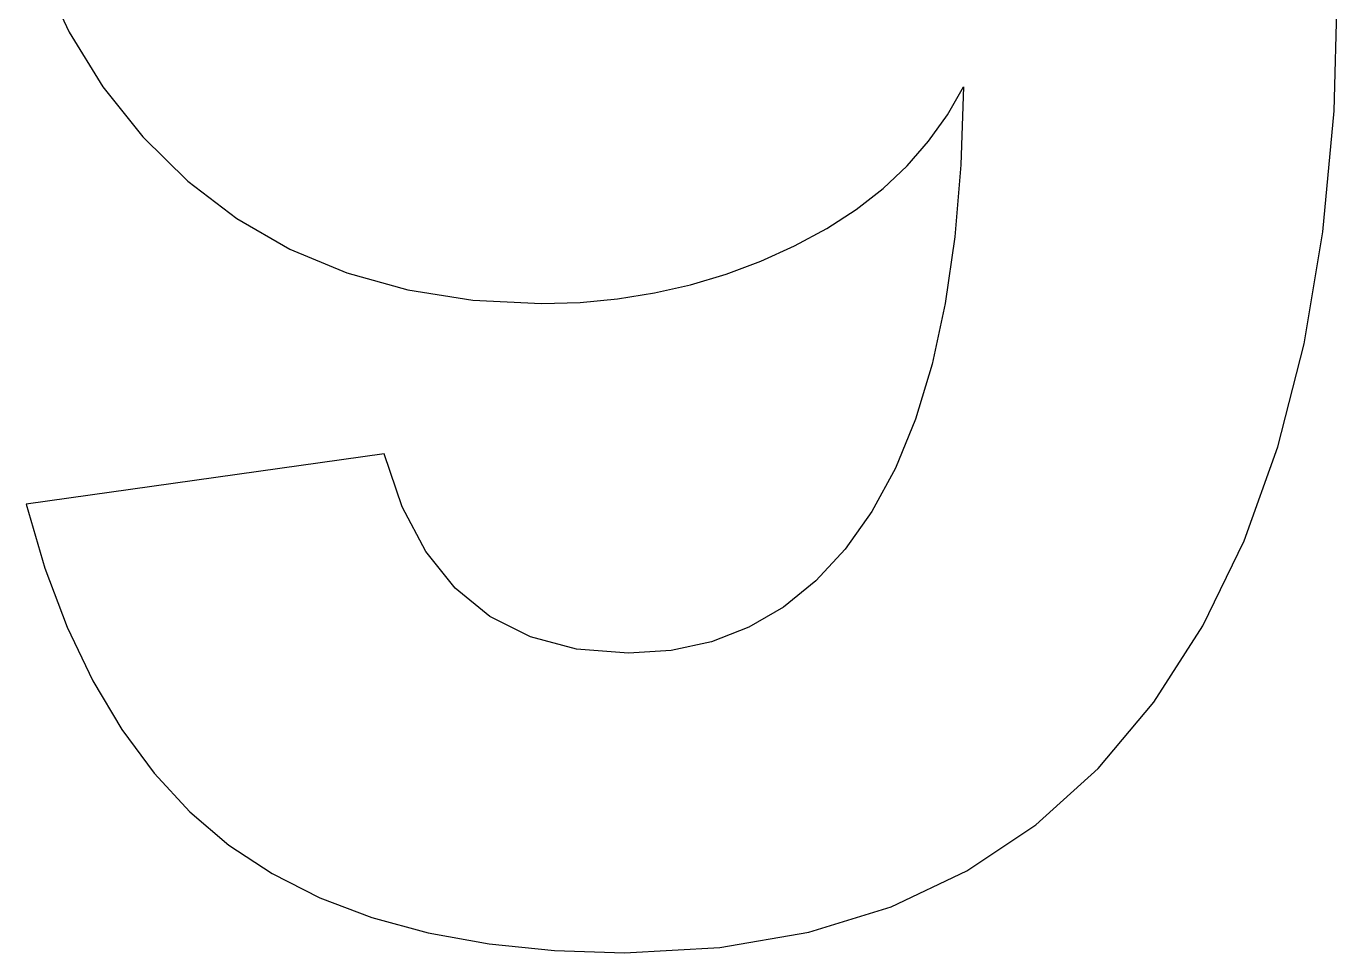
# Model space of a CAD drawing. Header units: metres. Extents: x -97 to 97, y -193 to 7.
# Drawn here: x -65.4 to 71.7, y -192.5 to -95.6 of the extents above; entities that cross this region are included whole.
import ezdxf

# ---------------------------------------------------------------- set-up
doc = ezdxf.new("R2010")
doc.units = ezdxf.units.M

msp = doc.modelspace()

# ---------------------------------------------------------------- linework, layer by layer
for p, q in [((-63.7617, -90.0265), (-60.8722, -96.2365)), ((71.3039, -104.466), (71.6958, -90.8836)), ((-60.8722, -96.2365), (-57.3407, -101.955)), ((-57.3407, -101.955), (-53.167, -107.181)), ((30.8987, -104.881), (32.5773, -101.938)), ((32.5773, -101.938), (32.313, -110.099)), ((28.9395, -107.636), (30.8987, -104.881)), ((70.1281, -117.112), (71.3039, -104.466)), ((-53.167, -107.181), (-48.4641, -111.806)), ((26.6996, -110.203), (28.9395, -107.636)), ((24.1791, -112.582), (26.6996, -110.203)), ((32.313, -110.099), (31.6812, -117.655)), ((-48.4641, -111.806), (-43.3445, -115.72)), ((21.3779, -114.773), (24.1791, -112.582)), ((18.296, -116.776), (21.3779, -114.773)), ((-43.3445, -115.72), (-37.8085, -118.922)), ((14.9335, -118.591), (18.296, -116.776)), ((31.6812, -117.655), (30.6821, -124.607)), ((68.1684, -128.82), (70.1281, -117.112)), ((-37.8085, -118.922), (-31.8559, -121.412)), ((11.3916, -120.189), (14.9335, -118.591)), ((7.77171, -121.541), (11.3916, -120.189)), ((-31.8559, -121.412), (-25.4867, -123.191)), ((4.07375, -122.647), (7.77171, -121.541)), ((-25.4867, -123.191), (-18.701, -124.258)), ((0.297714, -123.508), (4.07375, -122.647)), ((-18.701, -124.258), (-11.4987, -124.614)), ((-11.4987, -124.614), (-7.48851, -124.491)), ((-7.48851, -124.491), (-3.55637, -124.122)), ((-3.55637, -124.122), (0.297714, -123.508)), ((30.6821, -124.607), (29.3155, -130.955)), ((65.4248, -139.592), (68.1684, -128.82)), ((29.3155, -130.955), (27.5815, -136.698)), ((27.5815, -136.698), (25.4802, -141.837)), ((61.8973, -149.426), (65.4248, -139.592)), ((-27.9407, -140.346), (-65.3559, -145.589)), ((-26.0663, -145.873), (-27.9407, -140.346)), ((25.4802, -141.837), (23.0114, -146.371)), ((-65.3559, -145.589), (-63.3962, -152.287)), ((-23.6017, -150.551), (-26.0663, -145.873)), ((23.0114, -146.371), (20.2186, -150.3)), ((-20.5471, -154.377), (-23.6017, -150.551)), ((20.2186, -150.3), (17.1454, -153.625)), ((57.586, -158.323), (61.8973, -149.426)), ((-63.3962, -152.287), (-61.0807, -158.449)), ((-16.9025, -157.354), (-20.5471, -154.377)), ((17.1454, -153.625), (13.7916, -156.345)), ((-12.6677, -159.48), (-16.9025, -157.354)), ((13.7916, -156.345), (10.1574, -158.461)), ((-61.0807, -158.449), (-58.4095, -164.077)), ((10.1574, -158.461), (6.24274, -159.972)), ((52.4908, -166.282), (57.586, -158.323)), ((-7.84296, -160.756), (-12.6677, -159.48)), ((6.24274, -159.972), (2.04755, -160.879)), ((-2.4281, -161.181), (-7.84296, -160.756)), ((2.04755, -160.879), (-2.4281, -161.181)), ((-58.4095, -164.077), (-55.3826, -169.169)), ((46.6581, -173.239), (52.4908, -166.282)), ((-55.3826, -169.169), (-52, -173.726)), ((-52, -173.726), (-48.2616, -177.748)), ((40.134, -179.124), (46.6581, -173.239)), ((-48.2616, -177.748), (-44.1675, -181.234)), ((32.9188, -183.94), (40.134, -179.124)), ((-44.1675, -181.234), (-39.6627, -184.224)), ((-39.6627, -184.224), (-34.6922, -186.753)), ((25.0123, -187.686), (32.9188, -183.94)), ((-34.6922, -186.753), (-29.256, -188.822)), ((16.4146, -190.361), (25.0123, -187.686)), ((-29.256, -188.822), (-23.3542, -190.432)), ((-23.3542, -190.432), (-16.9866, -191.582)), ((7.12569, -191.966), (16.4146, -190.361)), ((-16.9866, -191.582), (-10.1534, -192.272)), ((-10.1534, -192.272), (-2.85446, -192.502)), ((-2.85446, -192.502), (7.12569, -191.966))]:
    msp.add_line(p, q)

doc.saveas('drawing.dxf')
